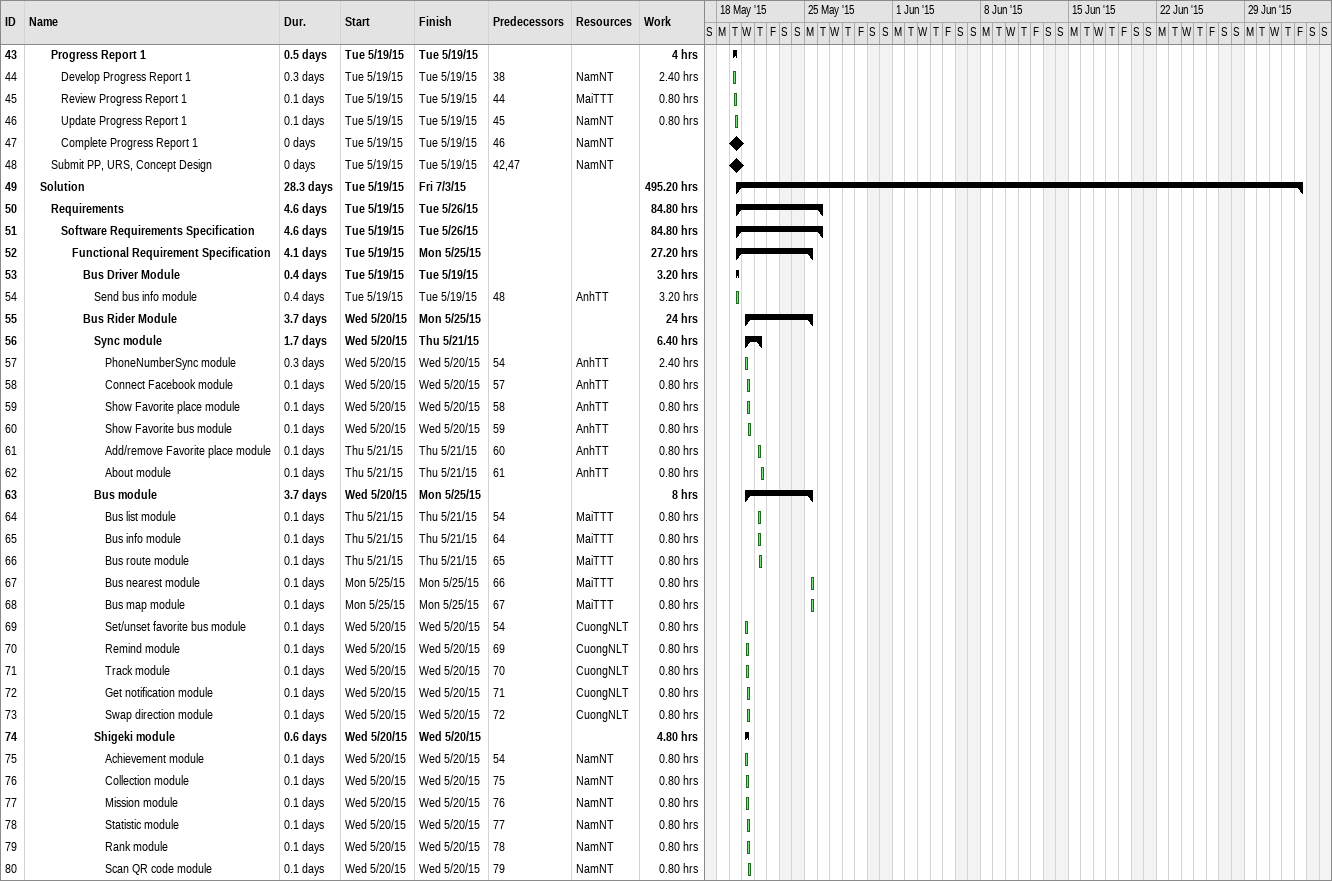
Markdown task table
| ID | Level | Task | Duration | Start | Finish | Predecessors | Resources | Work (h) |
|---|---|---|---|---|---|---|---|---|
| 43 | 3 | **Progress Report 1** | 0.5d | 2015-05-19 | 2015-05-19 |  |  | 4 |
| 44 | 4 | Develop Progress Report 1 | 0.3d | 2015-05-19 | 2015-05-19 | 38 | NamNT | 2.40 |
| 45 | 4 | Review Progress Report 1 | 0.1d | 2015-05-19 | 2015-05-19 | 44 | MaiTTT | 0.80 |
| 46 | 4 | Update Progress Report 1 | 0.1d | 2015-05-19 | 2015-05-19 | 45 | NamNT | 0.80 |
| 47 | 4 | Complete Progress Report 1 | 0d | 2015-05-19 | 2015-05-19 | 46 | NamNT |  |
| 48 | 3 | Submit PP, URS, Concept Design | 0d | 2015-05-19 | 2015-05-19 | 42, 47 | NamNT |  |
| 49 | 2 | **Solution** | 28.3d | 2015-05-19 | 2015-07-03 |  |  | 495.20 |
| 50 | 3 | **Requirements** | 4.6d | 2015-05-19 | 2015-05-26 |  |  | 84.80 |
| 51 | 4 | **Software Requirements Specification** | 4.6d | 2015-05-19 | 2015-05-26 |  |  | 84.80 |
| 52 | 5 | **Functional Requirement Specification** | 4.1d | 2015-05-19 | 2015-05-25 |  |  | 27.20 |
| 53 | 6 | **Bus Driver Module** | 0.4d | 2015-05-19 | 2015-05-19 |  |  | 3.20 |
| 54 | 7 | Send bus info module | 0.4d | 2015-05-19 | 2015-05-19 | 48 | AnhTT | 3.20 |
| 55 | 6 | **Bus Rider Module** | 3.7d | 2015-05-20 | 2015-05-25 |  |  | 24 |
| 56 | 7 | **Sync module** | 1.7d | 2015-05-20 | 2015-05-21 |  |  | 6.40 |
| 57 | 8 | PhoneNumberSync module | 0.3d | 2015-05-20 | 2015-05-20 | 54 | AnhTT | 2.40 |
| 58 | 8 | Connect Facebook module | 0.1d | 2015-05-20 | 2015-05-20 | 57 | AnhTT | 0.80 |
| 59 | 8 | Show Favorite place module | 0.1d | 2015-05-20 | 2015-05-20 | 58 | AnhTT | 0.80 |
| 60 | 8 | Show Favorite bus module | 0.1d | 2015-05-20 | 2015-05-20 | 59 | AnhTT | 0.80 |
| 61 | 8 | Add/remove Favorite place module | 0.1d | 2015-05-21 | 2015-05-21 | 60 | AnhTT | 0.80 |
| 62 | 8 | About module | 0.1d | 2015-05-21 | 2015-05-21 | 61 | AnhTT | 0.80 |
| 63 | 7 | **Bus module** | 3.7d | 2015-05-20 | 2015-05-25 |  |  | 8 |
| 64 | 8 | Bus list module | 0.1d | 2015-05-21 | 2015-05-21 | 54 | MaiTTT | 0.80 |
| 65 | 8 | Bus info module | 0.1d | 2015-05-21 | 2015-05-21 | 64 | MaiTTT | 0.80 |
| 66 | 8 | Bus route module | 0.1d | 2015-05-21 | 2015-05-21 | 65 | MaiTTT | 0.80 |
| 67 | 8 | Bus nearest module | 0.1d | 2015-05-25 | 2015-05-25 | 66 | MaiTTT | 0.80 |
| 68 | 8 | Bus map module | 0.1d | 2015-05-25 | 2015-05-25 | 67 | MaiTTT | 0.80 |
| 69 | 8 | Set/unset favorite bus module | 0.1d | 2015-05-20 | 2015-05-20 | 54 | CuongNLT | 0.80 |
| 70 | 8 | Remind module | 0.1d | 2015-05-20 | 2015-05-20 | 69 | CuongNLT | 0.80 |
| 71 | 8 | Track module | 0.1d | 2015-05-20 | 2015-05-20 | 70 | CuongNLT | 0.80 |
| 72 | 8 | Get notification module | 0.1d | 2015-05-20 | 2015-05-20 | 71 | CuongNLT | 0.80 |
| 73 | 8 | Swap direction module | 0.1d | 2015-05-20 | 2015-05-20 | 72 | CuongNLT | 0.80 |
| 74 | 7 | **Shigeki module** | 0.6d | 2015-05-20 | 2015-05-20 |  |  | 4.80 |
| 75 | 8 | Achievement module | 0.1d | 2015-05-20 | 2015-05-20 | 54 | NamNT | 0.80 |
| 76 | 8 | Collection module | 0.1d | 2015-05-20 | 2015-05-20 | 75 | NamNT | 0.80 |
| 77 | 8 | Mission module | 0.1d | 2015-05-20 | 2015-05-20 | 76 | NamNT | 0.80 |
| 78 | 8 | Statistic module | 0.1d | 2015-05-20 | 2015-05-20 | 77 | NamNT | 0.80 |
| 79 | 8 | Rank module | 0.1d | 2015-05-20 | 2015-05-20 | 78 | NamNT | 0.80 |
| 80 | 8 | Scan QR code module | 0.1d | 2015-05-20 | 2015-05-20 | 79 | NamNT | 0.80 |
